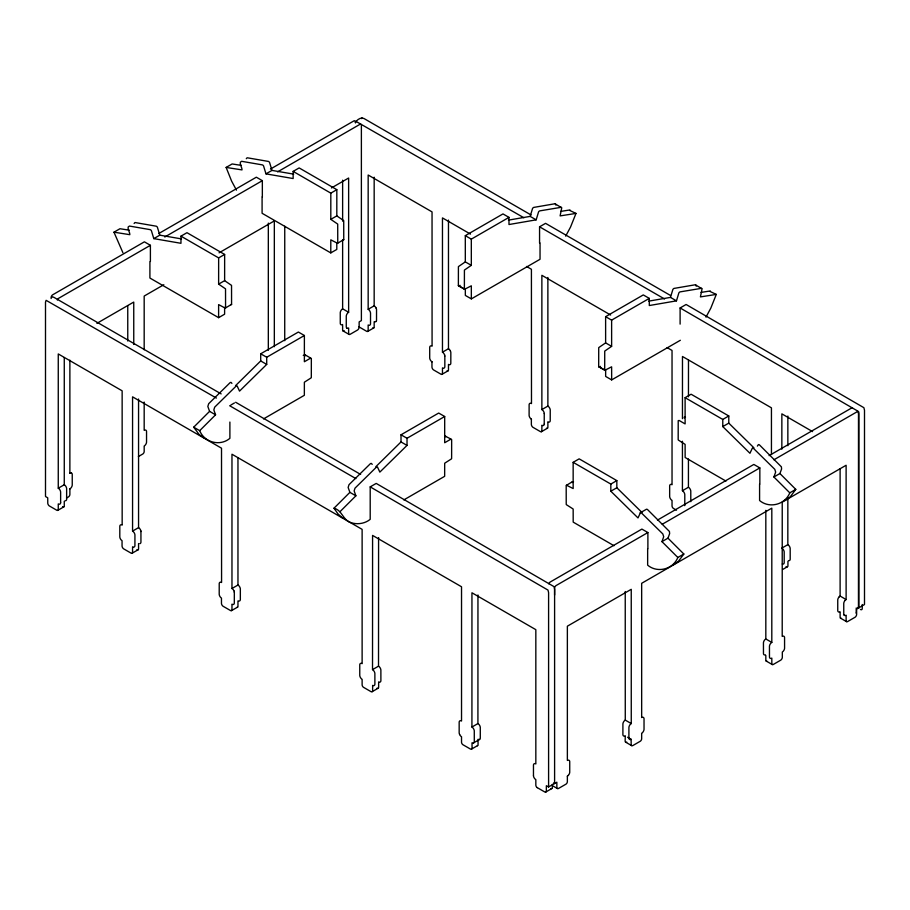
<?xml version="1.0" encoding="UTF-8"?>
<svg xmlns="http://www.w3.org/2000/svg" width="910" height="910" viewBox="0 0 910 910"><rect width="100%" height="100%" fill="white"/><g stroke="black" fill="none" stroke-linecap="round" stroke-linejoin="round"><path stroke-width="1.36" d="M60.629 502.695L60.629 492.139A3.333 1.922 60 0 0 60.162 490.41A3.39 1.956 60 0 0 59.15 488.92A3.333 1.922 60 0 0 58.263 488.215L58.263 353.945L122.145 390.822L122.168 525.115A3.333 1.922 60 0 0 120.973 524.797A3.367 1.945 60 0 0 119.813 526.219L119.801 536.809A3.333 1.922 60 0 0 120.245 538.527A3.39 1.956 60 0 0 121.28 540.062L122.054 540.711L122.054 545.898A2.468 1.422 60 0 0 123.658 548.855L131.176 553.189A2.116 1.228 60 0 0 132.564 552.256L132.564 546.785A3.333 1.922 60 0 0 133.838 547.092A3.39 1.956 60 0 0 134.703 546.455A3.333 1.922 60 0 0 134.919 545.602L134.93 535.034A3.333 1.922 60 0 0 134.464 533.305A3.39 1.956 60 0 0 133.451 531.827A3.333 1.922 60 0 0 132.564 531.11L132.564 396.84L221.517 448.198L221.574 582.502A3.333 1.922 60 0 0 220.379 582.184A3.367 1.945 60 0 0 219.219 583.606L219.208 594.207A3.333 1.922 60 0 0 219.651 595.913A3.39 1.956 60 0 0 220.686 597.461L221.46 598.109L221.46 603.296A2.468 1.422 60 0 0 223.064 606.242L230.583 610.587A2.116 1.228 60 0 0 231.97 609.643L231.97 604.172A3.333 1.922 60 0 0 233.244 604.479A3.39 1.956 60 0 0 234.109 603.853A3.333 1.922 60 0 0 234.314 602.989L234.336 592.433M65.156 500.739A3.39 1.956 60 0 0 66.18 500.398A3.333 1.922 60 0 0 66.635 499.226L66.635 488.67A3.333 1.922 60 0 0 66.407 487.544A3.39 1.956 60 0 0 65.543 485.917A3.333 1.922 60 0 0 64.269 484.746L64.269 357.539M69.877 473.223L69.877 360.155M140.709 530.439A3.39 1.956 60 0 0 139.844 528.812A3.333 1.922 60 0 0 138.559 527.641L138.559 399.024M144.178 402.061L144.178 430.328A3.333 1.922 -60 0 1 145.077 430.032A3.39 1.956 -60 0 1 146.089 430.35A3.333 1.922 -60 0 1 146.544 431.522L146.544 442.078A3.333 1.922 -60 0 1 146.317 443.215A3.39 1.956 -60 0 1 145.452 444.831A3.333 1.922 -60 0 1 144.178 446.002L144.178 451.474A2.116 1.228 -60 0 1 142.79 454.01L138.377 456.558M144.178 349.77L144.178 296.057L163.823 284.716M149.911 261.762L149.911 278.039L218.605 317.67L218.627 304.6L225.305 308.149A2.537 1.467 60 0 0 225.566 307.864L225.532 288.845L218.627 284.125L218.65 257.905L224.645 254.447L186.971 232.687L180.965 236.156L180.965 243.3L153.79 238.625L151.39 230.662A2.241 1.297 60 0 0 150.286 229.661L129.436 226.055C125.83 226.658 130.38 232.949 129.834 234.678L113.966 232.186L122.907 252.696M218.627 284.125L224.633 280.655L224.645 254.447M233.881 590.726A3.39 1.956 60 0 0 232.858 589.214A3.333 1.922 60 0 0 231.97 588.497L231.97 454.226L362.123 529.37L362.123 663.652A3.333 1.922 60 0 0 360.838 663.356A3.39 1.956 60 0 0 359.985 663.97A3.333 1.922 60 0 0 359.757 664.835L359.757 675.391A3.333 1.922 60 0 0 360.235 677.12A3.39 1.956 60 0 0 361.236 678.61A3.333 1.922 60 0 0 362.123 679.326L362.123 684.786A2.116 1.228 60 0 0 363.511 687.323L371.03 691.668A2.468 1.422 60 0 0 372.634 690.576L372.634 685.389L373.418 685.639A3.39 1.956 60 0 0 374.67 684.98A3.333 1.922 60 0 0 374.886 684.081L374.875 673.48A3.367 1.945 60 0 0 373.305 670.26A3.333 1.922 60 0 0 372.52 669.646L372.577 535.41L461.529 586.768L461.529 721.038A3.333 1.922 60 0 0 460.244 720.743A3.39 1.956 60 0 0 459.391 721.368A3.333 1.922 60 0 0 459.163 722.233L459.163 732.789A3.333 1.922 60 0 0 459.641 734.518M238.852 601.021A3.39 1.956 60 0 0 239.887 600.691A3.333 1.922 60 0 0 240.342 599.519L240.342 588.963A3.333 1.922 60 0 0 240.092 587.803A3.39 1.956 60 0 0 239.25 586.211A3.333 1.922 60 0 0 237.965 585.039L237.965 457.832M284.728 340.704L284.75 226.203M235.542 385.658L260.704 360.94L260.704 353.797L298.378 332.036L304.384 335.506L304.372 361.736L310.355 358.278L311.345 358.699L311.311 377.457A2.537 1.467 -60 0 1 311.129 377.877L304.372 382.211L304.349 395.304L263.525 418.907M262.091 196.992L262.091 213.281L330.785 252.9L330.808 239.831L337.564 243.311A2.537 1.467 60 0 0 337.747 243.095L337.712 224.087L330.808 219.356L330.819 193.148L336.825 189.678L299.151 167.929L293.145 171.387L293.145 178.542L265.97 173.867L263.559 165.893A2.241 1.297 60 0 0 262.467 164.903L241.616 161.298C238.011 161.889 242.56 168.179 242.014 169.908L226.135 167.429L231.595 181.067L236.452 190.144M330.808 219.356L336.814 215.898L336.825 189.678M358.836 326.69A2.468 1.422 60 0 0 359.166 326.963L366.73 331.354A2.116 1.228 60 0 0 368.163 330.444L368.163 324.972A3.333 1.922 60 0 0 369.05 325.279A3.39 1.956 60 0 0 370.074 324.95A3.333 1.922 60 0 0 370.518 323.789L370.529 313.222A3.333 1.922 60 0 0 370.302 312.084A3.39 1.956 60 0 0 369.449 310.469A3.333 1.922 60 0 0 368.163 309.298L368.163 175.016L432.045 211.893L432.079 346.187A3.333 1.922 60 0 0 431.283 345.891A3.367 1.945 60 0 0 429.713 347.29L429.702 357.892A3.333 1.922 60 0 0 429.918 359.029A3.39 1.956 60 0 0 431.181 361.145L432.079 361.861M376.08 308.058A3.39 1.956 60 0 0 375.057 306.545A3.333 1.922 60 0 0 374.169 305.828L374.169 177.211M378.981 682.068L379.413 682.17A3.39 1.956 60 0 0 380.676 681.51A3.333 1.922 60 0 0 380.892 680.623L380.88 670.01A3.367 1.945 60 0 0 379.311 666.803A3.333 1.922 60 0 0 378.514 666.177L378.583 537.594M444.603 354.98A3.39 1.956 60 0 0 443.739 353.364A3.333 1.922 60 0 0 442.465 352.193L442.465 217.911L470.493 234.097M375.853 466.671L401.014 441.941L401.014 434.798L438.688 413.049L444.694 416.507L444.683 442.738L450.655 439.291L451.656 439.712L451.622 458.469A2.537 1.467 -60 0 1 451.44 458.89L444.683 463.213L444.66 476.317L403.835 499.909M450.382 350.953A3.39 1.956 60 0 0 449.358 349.44A3.333 1.922 60 0 0 448.471 348.723L448.471 220.106M459.618 734.484A3.39 1.956 60 0 0 460.642 735.997A3.333 1.922 60 0 0 461.529 736.713L461.529 742.185A2.116 1.228 60 0 0 462.917 744.721L470.436 749.055A2.468 1.422 60 0 0 472.04 747.963L472.04 742.776L472.825 743.026A3.39 1.956 60 0 0 474.076 742.367A3.333 1.922 60 0 0 474.292 741.479L474.281 730.866A3.367 1.945 60 0 0 472.711 727.659A3.333 1.922 60 0 0 471.926 727.033L471.949 592.785L535.831 629.663L535.831 763.934A3.333 1.922 60 0 0 534.534 763.638A3.39 1.956 60 0 0 533.692 764.264A3.333 1.922 60 0 0 533.465 765.128L533.465 775.684M477.363 745.722A2.468 1.422 60 0 0 478.046 744.505L478.046 739.318L478.819 739.557A3.39 1.956 60 0 0 480.082 738.897A3.333 1.922 60 0 0 480.298 738.01L480.287 727.409A3.367 1.945 60 0 0 478.717 724.189A3.333 1.922 60 0 0 477.921 723.575L477.955 594.969M544.226 413.481A3.333 1.922 60 0 0 543.998 412.344A3.39 1.956 60 0 0 543.145 410.751A3.333 1.922 60 0 0 541.871 409.58L541.871 275.309L610.633 315.008M546.489 428.2A2.116 1.228 60 0 0 547.877 427.256L547.877 421.785A3.333 1.922 60 0 0 549.151 422.092A3.39 1.956 60 0 0 550.015 421.466A3.333 1.922 60 0 0 550.22 420.602L550.243 410.046A3.333 1.922 60 0 0 549.765 408.317A3.39 1.956 60 0 0 548.764 406.827A3.333 1.922 60 0 0 547.877 406.11L547.877 277.493M554.6 595.038L554.611 588.065A2.355 1.354 -60 0 1 556.044 585.585L647.886 532.543L647.886 548.719M684.798 504.788L684.786 494.562A3.367 1.945 60 0 0 683.205 491.343A3.333 1.922 60 0 0 682.42 490.729L682.443 441.27M682.455 418.657L682.477 356.492L771.441 407.839L771.441 454.488M690.792 501.694L690.781 491.093A3.367 1.945 60 0 0 689.211 487.874A3.333 1.922 60 0 0 688.426 487.26L688.438 459.004M688.461 396.828L688.483 360.087M781.849 449.187L781.861 413.857L812.562 431.59M788.72 560.64A3.39 1.956 60 0 0 789.982 559.98A3.333 1.922 60 0 0 790.198 559.093L790.187 548.48A3.367 1.945 60 0 0 788.617 545.272A3.333 1.922 60 0 0 787.832 544.658L787.844 498.02M787.855 445.729L787.855 416.052M224.622 307.387L224.611 314.2L218.605 317.67M336.802 242.617L336.791 249.442L330.785 252.9M230.617 304.566L231.39 304.611A2.537 1.467 60 0 0 231.572 304.395L231.538 285.387L224.633 280.655M342.797 239.808L343.479 239.921A2.537 1.467 60 0 0 343.752 239.626L343.718 220.618L336.814 215.898M51.108 298.525L51.119 297.365A2.355 1.354 -60 0 1 52.553 294.874L144.394 241.832L150.4 245.302L150.4 261.477M572.185 482.607L572.39 481.697L573.527 481.834M684.138 417.974L684.343 417.064L685.48 417.201M544.237 424.06L544.237 413.504M537.264 787.651L544.828 791.996A2.468 1.422 60 0 0 546.33 791.052L546.364 785.694L548.548 786.957L548.593 786.024L548.593 592.626L547.991 590.089L370.199 486.873L370.199 519.337C364.375 524.137 355.708 524.968 348.951 521.851C342.649 518.484 341.455 509.998 334.004 508.201L349.884 492.355L348.143 487.464L349.008 484.689L370.336 463.736A2.241 1.297 -60 0 1 371.428 463.463L372.213 464.384M553.633 782.953L554.554 783.487L554.6 782.554M843.98 614.876A3.39 1.956 -60 0 0 844.844 615.513A3.333 1.922 -60 0 0 846.118 615.206L846.118 620.677A2.116 1.228 -60 0 0 847.517 621.61L855.059 617.253A2.468 1.422 -60 0 0 856.629 614.307L856.629 609.131L864.455 604.57L864.5 603.637L864.5 410.239L863.897 407.703L686.106 304.486L680.111 307.955L680.111 324.131M355.435 122.6C356.492 119.995 361.156 116.742 364 118.528L531.076 214.976M134.111 223.473L134.953 222.529L156.281 226.203A2.241 1.297 60 0 1 157.385 227.193L159.796 235.167L181.534 238.909M246.292 158.704L247.133 157.76L268.461 161.434A2.241 1.297 60 0 1 269.565 162.435L271.976 170.398L293.714 174.14M508.417 220.129L530.155 216.387L532.566 208.424A2.241 1.297 -60 0 1 533.669 207.423L554.998 203.749L561.754 207.798L560.116 215.898L575.996 213.418L570.536 227.056L565.679 236.134M540.039 242.981L540.039 259.27L471.346 298.889L471.323 285.82L464.566 289.3A2.537 1.467 -60 0 1 464.384 289.084L464.418 270.065L471.323 265.345L465.317 261.887L465.306 235.667L502.98 213.918L508.986 217.376L508.986 224.531L536.161 219.845L538.572 211.882A2.241 1.297 -60 0 1 539.664 210.892L561.333 207.287M648.728 301.13L670.465 297.388L672.877 289.425A2.241 1.297 -60 0 1 673.98 288.424L695.308 284.762L702.065 288.8L700.427 296.899L716.295 294.419L710.846 308.058L705.989 317.146M680.35 340.272L611.657 379.902L611.634 366.821L604.866 370.302A2.537 1.467 -60 0 1 604.695 370.086L604.729 351.078L611.634 346.357L605.628 342.888L605.616 316.669L643.29 294.92L649.296 298.389L649.296 305.533L676.471 300.857L678.871 292.895A2.241 1.297 -60 0 1 679.975 291.894L701.644 288.299M569.808 210.472L575.996 213.418M710.118 291.484L716.295 294.419M647.647 548.866L647.647 565.144C657.373 573.437 673.138 569.364 677.836 557.477L661.957 541.632L663.697 536.741L662.844 533.965L641.516 513.012A2.241 1.297 60 0 0 640.413 512.74L638.001 517.926L610.826 491.218L610.826 484.075L573.152 462.325L579.158 458.856L616.832 480.605L616.832 487.76L641.994 512.478M661.957 541.632L667.963 538.163L669.646 533.613L669.43 531.463L647.51 509.543A2.241 1.297 60 0 0 646.418 509.27L640.151 512.853M759.588 484.222L759.588 500.511C769.325 508.804 785.091 504.732 789.789 492.845L773.909 476.999L775.65 472.108L774.797 469.332L753.469 448.38A2.241 1.297 60 0 0 752.365 448.107L749.954 453.282L722.779 426.585L722.779 419.442L685.105 397.681L691.099 394.223L728.785 415.972L728.785 423.127L753.946 447.845M773.909 476.999L779.915 473.53L781.599 468.98L781.383 466.83L759.463 444.91A2.241 1.297 60 0 0 758.36 444.637L757.382 446.105M51.62 297.513L52.564 296.808L54.099 297.445L221.164 393.905M361.52 118.596L362.009 117.936M343.752 239.626L337.246 243.459M667.963 538.163L683.842 554.019L678.382 561.356L672.831 565.144M779.915 473.53L795.784 489.375L790.335 496.724L784.784 500.5M572.39 481.697L566.191 485.519L566.225 504.276A2.537 1.467 60 0 0 566.407 504.697L573.163 509.02L573.186 522.124L614.011 545.727M204.704 438.324L199.154 434.548L193.705 427.2L209.573 411.354L207.833 406.463L208.697 403.687L230.025 382.735A2.241 1.297 -60 0 1 231.129 382.45L231.902 383.383M229.889 422.047L229.889 438.324C220.163 446.617 204.397 442.556 199.7 430.669L215.579 414.812L213.839 409.921L214.692 407.145L236.02 386.193A2.241 1.297 -60 0 1 237.123 385.92L239.535 391.107L266.71 364.409L266.71 357.255L304.384 335.506M340.01 511.67L355.89 495.825L354.149 490.934L355.002 488.158L376.33 467.205A2.241 1.297 -60 0 1 377.434 466.932L379.845 472.108L407.02 445.411L407.02 438.267L444.694 416.507M113.966 232.186L119.961 228.728L129.22 230.173M226.135 167.429L232.141 163.959L241.4 165.404M158.784 233.529L256.347 177.2L262.342 180.669L262.342 196.844M270.418 169.078L353.945 120.871A2.355 1.354 -60 0 1 355.31 121.383M153.79 238.625L159.796 235.167M265.97 173.867L271.976 170.398M150.4 245.302L58.558 298.343A2.355 1.354 -60 0 0 57.319 300.027M164.79 236.998L262.342 180.669M277.607 171.865L359.95 124.34A2.355 1.354 -60 0 1 361.384 125.171L361.395 320.593L359.143 321.89L359.143 327.065A2.468 1.422 -60 0 1 357.573 330.012L350.031 334.368A2.116 1.228 -60 0 1 348.632 333.435L348.632 327.964A3.333 1.922 -60 0 1 347.745 328.271A3.39 1.956 -60 0 1 346.721 327.941M96.904 323.346L133.747 302.075L133.759 344.469M219.071 252.809L274.331 220.914L274.331 346.699M331.433 187.949L348.632 178.019L348.632 312.289A3.333 1.922 -60 0 0 347.336 313.484A3.39 1.956 -60 0 0 346.494 315.087A3.333 1.922 -60 0 0 346.266 316.214L346.266 326.77A3.333 1.922 -60 0 0 346.733 327.953M225.066 308.228L231.618 304.315M465.306 235.667L471.312 239.137L508.986 217.376M58.263 488.215L64.269 484.746M368.163 309.298L374.169 305.828M303.28 355.435L304.986 354.798L311.152 358.347M465.317 261.887L458.412 266.607L458.378 285.615A2.537 1.467 -60 0 0 458.56 285.831L464.885 289.448M66.555 498.032L68.478 496.917A2.116 1.228 -60 0 0 69.877 494.369L69.877 488.897M230.856 405.041L234.45 402.959M539.562 242.981L539.562 226.806L545.556 223.348L670.534 295.5M57.853 510.317L63.859 506.859M367.765 331.399L373.76 327.93M132.564 531.11L138.559 527.641M442.465 352.193L448.471 348.723M132.178 553.2L138.184 549.731M442.078 374.272L448.084 370.814M605.616 316.669L611.622 320.138L649.296 298.389M605.628 342.888L598.723 347.609L598.689 366.628A2.537 1.467 -60 0 0 598.871 366.844L605.195 370.45M370.199 486.873L376.205 483.415L553.997 586.62L554.6 589.168L554.6 783.51M231.97 588.497L237.965 585.039M541.871 409.58L547.877 406.11M231.584 610.587L237.59 607.129M541.484 431.67L547.49 428.2M610.826 484.075L616.832 480.605M722.779 419.442L728.785 415.972M610.826 491.218L616.832 487.76M722.779 426.585L728.785 423.127M372.52 669.646L378.514 666.177M682.42 490.729L688.426 487.26M657.464 520.088L753.833 464.441L759.839 467.911L759.839 484.086M769.087 455.637L851.43 408.112A2.355 1.354 -60 0 1 852.67 408.374M372.19 691.668L378.196 688.21M662.275 524.24L759.839 467.911M773.909 459.789L857.436 411.582A2.355 1.354 -60 0 1 858.869 412.412L858.881 607.835M677.836 557.477L683.842 554.019M789.789 492.845L795.784 489.375M471.926 727.033L477.921 723.575M781.827 548.116L787.832 544.658M473.564 742.901L479.559 739.432M471.596 749.066L477.602 745.597M782.702 569.455L787.503 566.68M548.548 786.957L556.852 782.213L556.852 787.378A2.468 1.422 -60 0 0 558.422 788.504L565.963 784.158A2.116 1.228 -60 0 0 567.362 781.622L567.362 776.139M545.738 792.053L551.733 788.583M344.264 330.762L344.025 330.899A2.116 1.228 -60 0 1 342.626 329.966L342.626 325.325M460.141 285.365L458.89 285.979M600.452 366.377L599.189 366.992M566.384 485.155L573.163 488.556L573.152 462.325M840.112 468.855L840.112 596.061L846.118 599.531L846.118 465.26L782.236 502.138L782.213 636.431A3.333 1.922 -60 0 1 783.408 636.113A3.367 1.945 -60 0 1 784.568 637.535L784.579 648.136A3.333 1.922 -60 0 1 784.136 649.842A3.39 1.956 -60 0 1 783.101 651.378L782.327 652.038L782.327 657.213A2.468 1.422 -60 0 1 780.723 660.171L773.204 664.516A2.116 1.228 -60 0 1 771.816 663.572L771.816 658.101A3.333 1.922 -60 0 1 770.542 658.408A3.39 1.956 -60 0 1 769.678 657.782A3.333 1.922 -60 0 1 769.473 656.918L769.451 646.35A3.333 1.922 -60 0 1 769.905 644.655A3.39 1.956 -60 0 1 770.929 643.142A3.333 1.922 -60 0 1 771.805 642.449L771.816 508.155L641.664 583.299L641.664 717.569A3.333 1.922 -60 0 1 642.938 717.273A3.39 1.956 -60 0 1 643.802 717.899A3.333 1.922 -60 0 1 644.03 718.764L644.03 729.319A3.333 1.922 -60 0 1 643.575 731.014A3.39 1.956 -60 0 1 642.551 732.539A3.333 1.922 -60 0 1 641.664 733.244L641.664 738.715A2.116 1.228 -60 0 1 640.276 741.252L632.757 745.597A2.468 1.422 -60 0 1 631.153 744.505L631.153 739.318L630.368 739.557A3.39 1.956 -60 0 1 629.117 738.897A3.333 1.922 -60 0 1 628.901 738.01L628.912 727.409A3.367 1.945 -60 0 1 630.482 724.189A3.333 1.922 -60 0 1 631.267 723.575L631.244 589.316L567.362 626.194L567.362 760.464A3.333 1.922 -60 0 1 568.659 760.18A3.39 1.956 -60 0 1 569.501 760.794A3.333 1.922 -60 0 1 569.728 761.659L569.728 772.215A3.333 1.922 -60 0 1 569.273 773.921A3.39 1.956 -60 0 1 568.25 775.434M444.66 435.822L451.462 439.348M560.731 211.393L569.99 209.948M701.041 292.406L710.301 290.961M356.003 121.394L523.853 217.74M782.293 564.007L782.725 564.109A3.39 1.956 60 0 0 783.976 563.449A3.333 1.922 60 0 0 784.192 562.562L784.192 551.949A3.367 1.945 60 0 0 782.611 548.73A3.333 1.922 60 0 0 782.179 548.343M860.462 609.472L860.735 609.609A2.468 1.422 60 0 0 862.236 608.665L862.248 604.513M786.092 566.532L786.342 566.668A2.468 1.422 60 0 0 787.946 565.576L787.946 561.174M136.955 549.606L137.182 549.731A2.116 1.228 60 0 0 138.559 548.787L138.559 543.543M62.574 506.665L62.836 506.802A2.116 1.228 60 0 0 64.269 505.903L64.269 501.262M530.155 216.387L536.161 219.845M670.465 297.388L676.471 300.857M539.562 226.806L664.539 298.969M680.111 307.955L857.891 411.161L858.494 413.709L858.46 608.028L857.538 607.505M526.549 266.459L531.417 269.269L531.486 403.585A3.333 1.922 60 0 0 530.689 403.278A3.367 1.945 60 0 0 529.12 404.688L529.108 415.278A3.333 1.922 60 0 0 529.324 416.427A3.39 1.956 60 0 0 530.587 418.532L531.486 419.26M667.121 347.62L672.035 350.452L672.035 484.723A3.333 1.922 60 0 0 670.738 484.427A3.39 1.956 60 0 0 669.885 485.053A3.333 1.922 60 0 0 669.658 485.917L669.658 496.473A3.333 1.922 60 0 0 670.113 498.168A3.39 1.956 60 0 0 671.148 499.692A3.333 1.922 60 0 0 672.035 500.398L672.035 505.869A2.116 1.228 60 0 0 673.411 508.406L676.505 510.191M293.145 171.387L330.819 193.148M458.333 285.535L464.339 289.005M598.643 366.548L604.649 370.006M471.346 298.889L465.34 295.42L465.328 288.606M611.657 379.902L605.651 376.433L605.639 369.619M725.964 481.094L685.139 457.491L685.116 444.387L678.36 440.065A2.537 1.467 60 0 1 678.178 439.644L678.212 420.67L679.133 420.465L685.116 423.912L685.105 397.681M342.626 239.569L342.626 308.82L348.632 312.289M180.965 236.156L218.65 257.905M343.024 330.921L349.019 334.379M840.51 618.163L846.505 621.621M647.886 532.543L641.88 529.085L550.049 582.116A2.355 1.354 -60 0 0 548.81 583.799M765.822 510.339L765.822 638.968L771.816 642.426M260.704 353.797L266.71 357.255M401.014 434.798L407.02 438.267M260.704 360.94L266.71 364.409M401.014 441.941L407.02 445.411M766.197 661.047L772.203 664.516M235.656 402.265L360.633 474.417M216.387 398.068L46.103 300.323L45.5 302.177L45.5 495.563L45.545 496.541L47.73 497.804L47.764 503.196A2.468 1.422 60 0 0 49.265 505.892L56.829 510.271A2.116 1.228 60 0 0 58.263 509.361L58.263 503.89A3.333 1.922 60 0 0 59.537 504.185A3.39 1.956 60 0 0 60.401 503.56A3.333 1.922 60 0 0 60.617 502.707M229.65 405.724L355.855 478.592M209.573 411.354L215.579 414.812M349.884 492.355L355.89 495.825M193.705 427.2L199.7 430.669M625.238 591.5L625.272 720.106L631.267 723.575M627.547 737.236L631.153 739.318M625.591 742.139L631.597 745.597M552.472 785.705L557.273 788.481M342.956 518.381L337.94 513.866L334.004 508.201M695.649 284.83L696.184 286.115M555.339 203.829L555.874 205.103M445.456 435.89L445.661 436.8M305.146 354.877L305.351 355.787M444.831 356.117L444.831 366.673A3.333 1.922 60 0 1 444.364 367.856A3.39 1.956 60 0 1 443.352 368.175A3.333 1.922 60 0 1 442.465 367.867L442.465 373.327A2.116 1.228 60 0 1 441.088 374.272L433.558 369.926A2.468 1.422 60 0 1 431.954 366.98L431.954 361.793M140.936 531.577L140.936 542.121A3.333 1.922 60 0 1 140.481 543.304A3.39 1.956 60 0 1 139.844 543.623M355.378 121.701L355.389 122.85M611.622 320.138L611.634 346.357M471.312 239.137L471.323 265.345M127.753 305.68L127.764 341.011M856.242 607.982L856.242 612.123A2.468 1.422 60 0 1 855.866 612.987M840.112 611.964L840.112 617.207A2.116 1.228 -60 0 0 841.227 618.254M765.822 655.45L765.822 660.103A2.116 1.228 -60 0 0 766.914 661.149M552.347 784.329L552.336 787.582A2.468 1.422 60 0 1 550.834 788.526M531.36 419.191L531.36 424.367A2.468 1.422 60 0 0 532.964 427.325L540.495 431.67A2.116 1.228 60 0 0 541.871 430.726L541.871 425.254A3.333 1.922 60 0 0 542.758 425.561A3.39 1.956 60 0 0 543.782 425.232A3.333 1.922 60 0 0 544.226 424.071M378.64 682.136L378.64 687.107A2.468 1.422 60 0 1 377.036 688.199M374.169 321.73L374.169 326.974A2.116 1.228 60 0 1 372.736 327.884M342.626 180.203L342.626 221.187M268.325 223.098L268.325 350.304M237.965 600.93L237.965 606.185A2.116 1.228 60 0 1 237.146 607.266M444.592 354.957A3.333 1.922 60 0 1 444.819 356.083M684.786 505.164A3.333 1.922 60 0 1 684.718 505.653M374.624 321.719A3.333 1.922 60 0 0 375.443 321.81A3.39 1.956 60 0 0 376.308 321.173M376.296 321.185A3.333 1.922 60 0 0 376.524 320.32L376.535 309.753A3.333 1.922 60 0 0 376.069 308.024M447.083 370.802A2.116 1.228 60 0 0 448.471 369.87L448.471 364.398A3.333 1.922 60 0 0 449.745 364.705A3.39 1.956 60 0 0 450.609 364.068A3.333 1.922 60 0 0 450.814 363.215L450.837 352.648A3.333 1.922 60 0 0 450.359 350.919M625.272 720.106A3.333 1.922 -60 0 0 624.067 721.175A3.367 1.945 -60 0 0 622.906 723.939L622.895 734.552A3.333 1.922 -60 0 0 623.339 735.746A3.39 1.956 -60 0 0 624.374 736.099L625.272 735.78L625.147 741.036A2.468 1.422 -60 0 0 626.751 742.128M765.356 654.847A3.333 1.922 -60 0 1 764.536 654.938A3.39 1.956 -60 0 1 763.672 654.313A3.333 1.922 -60 0 1 763.467 653.46L763.444 642.892A3.333 1.922 -60 0 1 763.899 641.186A3.39 1.956 -60 0 1 764.935 639.673A3.333 1.922 -60 0 1 765.799 638.991M838.827 597.267A3.333 1.922 -60 0 1 840.101 596.095M838.838 597.244A3.39 1.956 -60 0 0 837.973 598.86A3.333 1.922 -60 0 0 837.746 599.997L837.746 610.542A3.333 1.922 -60 0 0 838.224 611.725A3.39 1.956 -60 0 0 839.225 612.055A3.333 1.922 -60 0 0 839.657 611.952M843.991 614.887A3.333 1.922 -60 0 1 843.763 614.022L843.752 603.455A3.333 1.922 -60 0 1 844.207 601.76A3.39 1.956 -60 0 1 845.231 600.247M845.219 600.27A3.333 1.922 -60 0 1 846.107 599.553M568.261 775.411A3.333 1.922 -60 0 1 567.374 776.116M140.686 530.405A3.333 1.922 60 0 1 140.913 531.542M233.87 590.704A3.333 1.922 60 0 1 234.314 592.399M533.476 775.718A3.333 1.922 60 0 0 533.931 777.413A3.39 1.956 60 0 0 534.943 778.892A3.333 1.922 60 0 0 535.831 779.608L535.831 785.08A2.116 1.228 60 0 0 537.264 787.651M69.888 488.875A3.333 1.922 -60 0 0 70.775 488.158A3.39 1.956 -60 0 0 71.788 486.668A3.333 1.922 -60 0 0 72.243 484.973L72.243 474.417A3.333 1.922 -60 0 0 72.015 473.553A3.39 1.956 -60 0 0 71.151 472.927M69.888 473.234A3.333 1.922 -60 0 1 71.173 472.938M342.626 324.495A3.333 1.922 -60 0 1 341.352 324.802A3.39 1.956 -60 0 1 340.488 324.176A3.333 1.922 -60 0 1 340.283 323.312L340.26 312.756A3.333 1.922 -60 0 1 340.715 311.049A3.39 1.956 -60 0 1 341.739 309.536A3.333 1.922 -60 0 1 342.626 308.82"/></g></svg>
